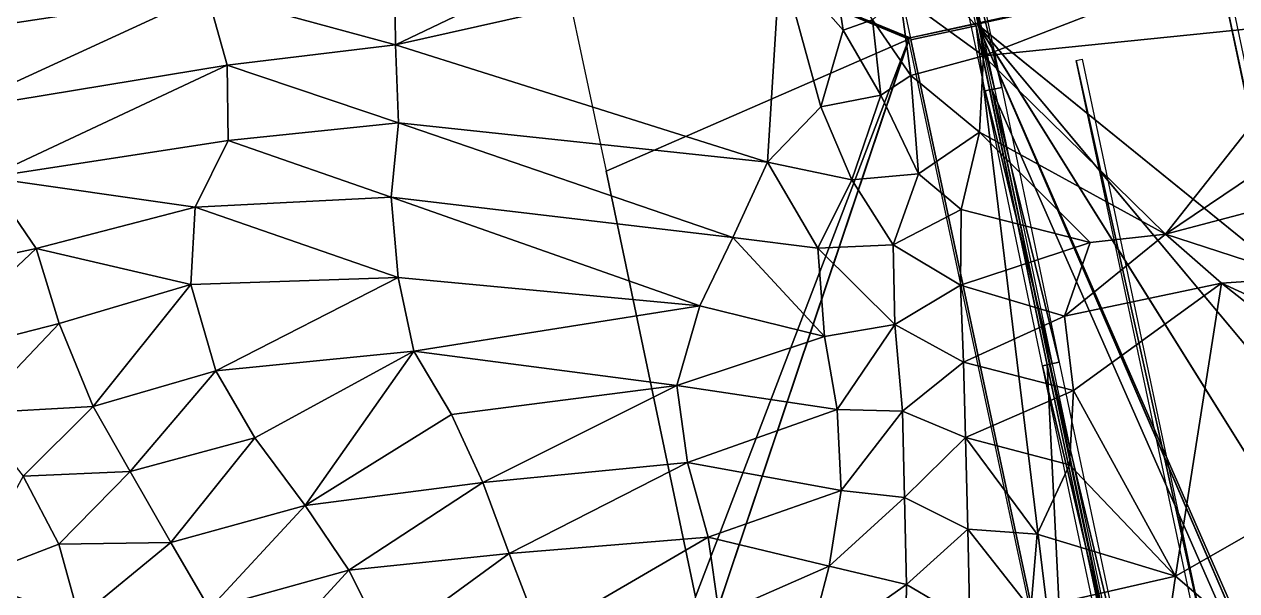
# Model space of a CAD drawing. Header units: metres. Extents: x -113 to 180, y -133 to 86.
# Drawn here: x 34.14 to 58.87, y 2.35 to 13.91 of the extents above; entities that cross this region are included whole.
import ezdxf

# ---------------------------------------------------------------- set-up
doc = ezdxf.new("R2010")
doc.units = ezdxf.units.M
for name, color, linetype, true_color in [('ACERA', 7, 'Continuous', 0xb9b3a6), ('ASFALTO', 7, 'Continuous', 0x4a4b4e), ('BORDILLO', 7, 'Continuous', 0xcfcac0), ('MARCA_VIAL', 7, 'Continuous', 0xe8e6e0), ('PODOTACTIL', 7, 'Continuous', 0xc7bda4), ('TERRENO', 7, 'Continuous', 0x9a9179)]:
    doc.layers.add(name, color=color, linetype=linetype, true_color=true_color)

msp = doc.modelspace()

# ---------------------------------------------------------------- linework, layer by layer
at = {"layer": 'ACERA'}
for points in [[(53.557, 13.875, 74.739), (52.223, 13.591, 74.918), (55.42, -1.422, 74.459)], [(53.557, 13.875, 74.609), (52.223, 13.591, 74.788), (52.223, 13.591, 74.918)], [(53.557, 13.875, 74.609), (52.223, 13.591, 74.918), (53.557, 13.875, 74.739)], [(55.009, 6.962, 74.573), (53.836, 12.567, 74.722), (53.557, 13.875, 74.739)], [(55.009, 6.962, 74.573), (53.557, 13.875, 74.739), (55.42, -1.422, 74.459)], [(53.836, 12.567, 74.592), (53.557, 13.875, 74.609), (53.557, 13.875, 74.739)], [(53.836, 12.567, 74.592), (53.557, 13.875, 74.739), (53.836, 12.567, 74.722)], [(52.223, 13.591, 74.788), (55.42, -1.422, 74.329), (55.42, -1.422, 74.459)], [(52.223, 13.591, 74.788), (55.42, -1.422, 74.459), (52.223, 13.591, 74.918)], [(55.009, 6.962, 74.443), (53.836, 12.567, 74.592), (53.836, 12.567, 74.722)], [(55.009, 6.962, 74.443), (53.836, 12.567, 74.722), (55.009, 6.962, 74.573)], [(56.591, -0.5, 74.379), (55.009, 6.962, 74.573), (55.42, -1.422, 74.459)], [(56.591, -0.5, 74.249), (55.009, 6.962, 74.443), (55.009, 6.962, 74.573)], [(56.591, -0.5, 74.249), (55.009, 6.962, 74.573), (56.591, -0.5, 74.379)]]:
    msp.add_3dface(points, dxfattribs=at)
at = {"layer": 'ASFALTO'}
for points in [[(44.777, 16.685, 75.317), (46.009, 10.913, 75.293), (52.184, 13.602, 74.805)], [(44.777, 16.685, 75.317), (52.184, 13.602, 74.805), (52.186, 13.606, 74.804)], [(44.777, 16.685, 75.317), (52.186, 13.606, 74.804), (52.187, 13.609, 74.804)], [(44.777, 16.685, 75.317), (52.187, 13.609, 74.804), (52.189, 13.613, 74.804)], [(44.777, 16.685, 75.317), (52.189, 13.613, 74.804), (52.192, 13.616, 74.803)], [(44.777, 16.685, 75.317), (52.192, 13.616, 74.803), (52.194, 13.619, 74.803)], [(44.777, 16.685, 75.317), (52.194, 13.619, 74.803), (52.197, 13.622, 74.803)], [(44.777, 16.685, 75.317), (52.197, 13.622, 74.803), (52.2, 13.624, 74.802)], [(44.777, 16.685, 75.317), (52.2, 13.624, 74.802), (52.204, 13.626, 74.802)], [(44.777, 16.685, 75.317), (52.204, 13.626, 74.802), (52.207, 13.628, 74.801)], [(44.777, 16.685, 75.317), (52.207, 13.628, 74.801), (52.211, 13.629, 74.801)], [(44.777, 16.685, 75.317), (52.211, 13.629, 74.801), (52.215, 13.63, 74.8)], [(60.642, 15.473, 74.612), (44.777, 16.685, 75.317), (52.215, 13.63, 74.8)], [(60.642, 15.473, 74.612), (52.215, 13.63, 74.8), (53.549, 13.914, 74.621)], [(60.642, 15.473, 74.612), (53.579, 13.909, 74.618), (53.582, 13.906, 74.617)], [(62.467, 6.711, 74.435), (60.642, 15.473, 74.612), (53.582, 13.906, 74.617)], [(62.467, 6.711, 74.435), (62.467, 6.711, 74.435), (53.582, 13.906, 74.617)], [(62.467, 6.711, 74.435), (53.582, 13.906, 74.617), (53.585, 13.904, 74.617)], [(62.467, 6.711, 74.435), (53.585, 13.904, 74.617), (53.588, 13.901, 74.617)], [(63.434, 2.12, 74.412), (62.467, 6.711, 74.435), (53.588, 13.901, 74.617)], [(63.434, 2.12, 74.412), (53.588, 13.901, 74.617), (53.59, 13.898, 74.616)], [(64.694, -3.863, 74.233), (63.434, 2.12, 74.412), (53.59, 13.898, 74.616)], [(64.694, -3.863, 74.233), (53.59, 13.898, 74.616), (53.592, 13.894, 74.616)], [(64.694, -3.863, 74.233), (53.592, 13.894, 74.616), (53.594, 13.891, 74.616)], [(67.838, -18.714, 73.625), (64.694, -3.863, 74.233), (53.594, 13.891, 74.616)], [(67.839, -18.715, 73.625), (67.838, -18.714, 73.625), (53.594, 13.891, 74.616)], [(68.046, -19.59, 73.575), (67.839, -18.715, 73.625), (53.594, 13.891, 74.616)], [(68.047, -19.594, 73.575), (68.046, -19.59, 73.575), (53.594, 13.891, 74.616)], [(68.049, -19.598, 73.574), (68.047, -19.594, 73.575), (53.594, 13.891, 74.616)], [(68.049, -19.598, 73.574), (53.594, 13.891, 74.616), (53.595, 13.887, 74.616)], [(68.049, -19.598, 73.574), (53.595, 13.887, 74.616), (53.596, 13.883, 74.616)], [(68.049, -19.598, 73.574), (53.596, 13.883, 74.616), (53.876, 12.575, 74.602)], [(45.938, -5.013, 74.723), (52.184, 13.598, 74.805), (52.184, 13.602, 74.805)], [(47.835, 2.226, 75.235), (45.938, -5.013, 74.723), (52.184, 13.602, 74.805)], [(45.938, -5.013, 74.723), (52.183, 13.594, 74.805), (52.184, 13.598, 74.805)], [(45.938, -5.013, 74.723), (52.183, 13.59, 74.805), (52.183, 13.594, 74.805)], [(45.938, -5.013, 74.723), (52.183, 13.586, 74.805), (52.183, 13.59, 74.805)], [(45.938, -5.013, 74.723), (52.184, 13.583, 74.805), (52.183, 13.586, 74.805)], [(45.938, -5.013, 74.723), (55.378, -1.413, 74.344), (52.184, 13.583, 74.805)], [(46.009, 10.913, 75.293), (47.835, 2.226, 75.235), (52.184, 13.602, 74.805)], [(53.876, 12.575, 74.602), (55.048, 6.97, 74.452), (56.63, -0.491, 74.259)], [(53.876, 12.575, 74.602), (56.63, -0.491, 74.259), (56.794, -1.169, 74.232)], [(53.876, 12.575, 74.602), (53.876, 12.575, 74.602), (56.794, -1.169, 74.232)], [(68.049, -19.598, 73.574), (53.876, 12.575, 74.602), (56.794, -1.169, 74.232)], [(46.009, 10.913, 75.293), (47.181, 5.313, 75.233), (47.835, 2.226, 75.235)]]:
    msp.add_3dface(points, dxfattribs=at)
at = {"layer": 'BORDILLO'}
for points in [[(52.509, 18.306, 74.839), (52.705, 18.348, 74.82), (53.934, 12.588, 74.727)], [(52.509, 18.306, 74.839), (53.934, 12.588, 74.727), (53.739, 12.546, 74.736)], [(52.656, 18.337, 74.825), (52.852, 18.379, 74.809), (54.081, 12.619, 74.719)], [(52.656, 18.337, 74.825), (54.081, 12.619, 74.719), (53.885, 12.577, 74.729)], [(53.885, 12.577, 74.729), (54.081, 12.618, 74.719), (55.254, 7.013, 74.56)], [(53.739, 12.546, 74.736), (53.934, 12.587, 74.727), (55.107, 6.982, 74.574)], [(53.739, 12.546, 74.736), (55.107, 6.982, 74.574), (54.911, 6.941, 74.593)], [(53.885, 12.577, 74.729), (55.254, 7.013, 74.56), (55.058, 6.972, 74.579)], [(54.911, 6.941, 74.593), (55.107, 6.982, 74.574), (56.689, -0.48, 74.382)], [(54.911, 6.941, 74.593), (56.689, -0.48, 74.382), (56.493, -0.521, 74.397)], [(55.058, 6.972, 74.579), (55.253, 7.013, 74.56), (56.835, -0.446, 74.371)], [(55.058, 6.972, 74.579), (56.835, -0.446, 74.371), (56.639, -0.488, 74.386)]]:
    msp.add_3dface(points, dxfattribs=at)
at = {"layer": 'MARCA_VIAL'}
for points in [[(58.587, 14.675, 74.62), (58.704, 14.7, 74.62), (66.353, -21.399, 73.666)], [(58.587, 14.675, 74.62), (66.353, -21.399, 73.666), (66.235, -21.424, 73.675)], [(58.292, 1.059, 74.22), (55.601, 13.169, 74.606), (55.718, 13.194, 74.606)], [(58.292, 1.059, 74.22), (58.174, 1.034, 74.22), (55.601, 13.169, 74.606)]]:
    msp.add_3dface(points, dxfattribs=at)
at = {"layer": 'PODOTACTIL'}
for points in [[(51.716, 15.971, 74.961), (53.557, 13.875, 74.754), (52.607, 18.327, 74.835)], [(51.716, 15.971, 74.961), (52.223, 13.591, 74.933), (53.557, 13.875, 74.754)]]:
    msp.add_3dface(points, dxfattribs=at)
at = {"layer": 'TERRENO'}
for points in [[(48.768, 16.859, 75.4), (41.691, 15.246, 75.4), (41.716, 13.488, 75.4)], [(49.563, 15.252, 75.4), (48.768, 16.859, 75.4), (41.716, 13.488, 75.4)], [(53.706, 13.264, 74.6), (60.423, 15.858, 74.6), (53.507, 14.791, 74.6)], [(60.423, 15.858, 74.6), (53.706, 13.264, 74.6), (60.87, 13.991, 74.6)], [(50.586, 15.471, 75.2), (49.563, 15.252, 75.4), (50.845, 13.789, 75.2)], [(51.445, 13.998, 75), (50.586, 15.471, 75.2), (50.845, 13.789, 75.2)], [(32.713, 15.231, 75.8), (32.55, 13.726, 75.8), (37.873, 14.535, 75.6)], [(41.716, 13.488, 75.4), (41.691, 15.246, 75.4), (37.873, 14.535, 75.6)], [(49.304, 11.092, 75.2), (49.563, 15.252, 75.4), (41.716, 13.488, 75.4)], [(50.387, 12.223, 75.2), (49.563, 15.252, 75.4), (49.304, 11.092, 75.2)], [(49.563, 15.252, 75.4), (50.387, 12.223, 75.2), (50.845, 13.789, 75.2)], [(52.004, 14.507, 74.8), (53.706, 13.264, 74.6), (53.507, 14.791, 74.6)], [(32.55, 13.726, 75.8), (32.707, 12.158, 75.8), (37.873, 14.535, 75.6)], [(32.707, 12.158, 75.8), (38.279, 13.074, 75.6), (37.873, 14.535, 75.6)], [(38.279, 13.074, 75.6), (41.716, 13.488, 75.4), (37.873, 14.535, 75.6)], [(52.228, 12.865, 74.8), (52.004, 14.507, 74.8), (51.445, 13.998, 75)], [(52.004, 14.507, 74.8), (52.228, 12.865, 74.8), (53.706, 13.264, 74.6)], [(51.616, 12.464, 75), (51.445, 13.998, 75), (50.845, 13.789, 75.2)], [(51.616, 12.464, 75), (52.228, 12.865, 74.8), (51.445, 13.998, 75)], [(53.706, 13.264, 74.6), (57.421, 9.625, 74.4), (60.87, 13.991, 74.6)], [(57.421, 9.625, 74.4), (61.283, 12.232, 74.6), (60.87, 13.991, 74.6)], [(50.387, 12.223, 75.2), (51.616, 12.464, 75), (50.845, 13.789, 75.2)], [(38.279, 13.074, 75.6), (41.774, 11.898, 75.4), (41.716, 13.488, 75.4)], [(41.774, 11.898, 75.4), (49.304, 11.092, 75.2), (41.716, 13.488, 75.4)], [(52.228, 12.865, 74.8), (53.627, 11.705, 74.6), (53.706, 13.264, 74.6)], [(53.706, 13.264, 74.6), (53.627, 11.705, 74.6), (57.421, 9.625, 74.4)], [(38.279, 13.074, 75.6), (32.707, 12.158, 75.8), (33.39, 10.782, 75.8)], [(38.299, 11.538, 75.6), (38.279, 13.074, 75.6), (33.39, 10.782, 75.8)], [(41.774, 11.898, 75.4), (38.279, 13.074, 75.6), (38.299, 11.538, 75.6)], [(52.228, 12.865, 74.8), (51.616, 12.464, 75), (52.384, 10.855, 74.8)], [(52.228, 12.865, 74.8), (52.384, 10.855, 74.8), (53.627, 11.705, 74.6)], [(51.616, 12.464, 75), (50.387, 12.223, 75.2), (51.021, 10.737, 75)], [(52.384, 10.855, 74.8), (51.616, 12.464, 75), (51.021, 10.737, 75)], [(51.021, 10.737, 75), (50.387, 12.223, 75.2), (49.304, 11.092, 75.2)], [(61.283, 12.232, 74.6), (57.421, 9.625, 74.4), (61.623, 10.731, 74.6)], [(41.625, 10.378, 75.4), (41.774, 11.898, 75.4), (38.299, 11.538, 75.6)], [(48.593, 9.558, 75.2), (41.774, 11.898, 75.4), (41.625, 10.378, 75.4)], [(41.774, 11.898, 75.4), (48.593, 9.558, 75.2), (49.304, 11.092, 75.2)], [(52.384, 10.855, 74.8), (53.251, 10.129, 74.6), (53.627, 11.705, 74.6)], [(53.627, 11.705, 74.6), (53.251, 10.129, 74.6), (55.885, 9.457, 74.4)], [(57.421, 9.625, 74.4), (53.627, 11.705, 74.6), (55.885, 9.457, 74.4)], [(37.626, 10.176, 75.6), (38.299, 11.538, 75.6), (33.39, 10.782, 75.8)], [(37.626, 10.176, 75.6), (41.625, 10.378, 75.4), (38.299, 11.538, 75.6)], [(48.593, 9.558, 75.2), (50.329, 9.338, 75), (49.304, 11.092, 75.2)], [(50.329, 9.338, 75), (51.021, 10.737, 75), (49.304, 11.092, 75.2)], [(33.39, 10.782, 75.8), (30.892, 8.584, 76), (34.387, 9.333, 75.8)], [(37.626, 10.176, 75.6), (33.39, 10.782, 75.8), (34.387, 9.333, 75.8)], [(51.865, 9.411, 74.8), (51.021, 10.737, 75), (50.329, 9.338, 75)], [(52.384, 10.855, 74.8), (51.021, 10.737, 75), (51.865, 9.411, 74.8)], [(53.251, 10.129, 74.6), (52.384, 10.855, 74.8), (51.865, 9.411, 74.8)], [(57.421, 9.625, 74.4), (60.16, 8.737, 74.4), (61.623, 10.731, 74.6)], [(37.54, 8.598, 75.6), (37.626, 10.176, 75.6), (34.387, 9.333, 75.8)], [(37.626, 10.176, 75.6), (37.54, 8.598, 75.6), (41.765, 8.741, 75.4)], [(41.625, 10.378, 75.4), (37.626, 10.176, 75.6), (41.765, 8.741, 75.4)], [(41.625, 10.378, 75.4), (41.765, 8.741, 75.4), (47.92, 8.165, 75.2)], [(48.593, 9.558, 75.2), (41.625, 10.378, 75.4), (47.92, 8.165, 75.2)], [(53.251, 10.129, 74.6), (51.865, 9.411, 74.8), (53.237, 8.587, 74.6)], [(55.885, 9.457, 74.4), (53.251, 10.129, 74.6), (53.237, 8.587, 74.6)], [(50.467, 7.539, 75), (48.593, 9.558, 75.2), (47.92, 8.165, 75.2)], [(50.329, 9.338, 75), (48.593, 9.558, 75.2), (50.467, 7.539, 75)], [(51.865, 9.411, 74.8), (50.329, 9.338, 75), (51.897, 7.783, 74.8)], [(51.865, 9.411, 74.8), (51.897, 7.783, 74.8), (53.237, 8.587, 74.6)], [(55.357, 7.954, 74.4), (55.885, 9.457, 74.4), (53.237, 8.587, 74.6)], [(57.421, 9.625, 74.4), (55.357, 7.954, 74.4), (58.563, 8.627, 74.4)], [(55.357, 7.954, 74.4), (57.421, 9.625, 74.4), (55.885, 9.457, 74.4)], [(60.16, 8.737, 74.4), (57.421, 9.625, 74.4), (58.563, 8.627, 74.4)], [(30.892, 8.584, 76), (31.983, 7.069, 76), (34.387, 9.333, 75.8)], [(31.983, 7.069, 76), (34.852, 7.805, 75.8), (34.387, 9.333, 75.8)], [(34.852, 7.805, 75.8), (37.54, 8.598, 75.6), (34.387, 9.333, 75.8)], [(51.897, 7.783, 74.8), (50.329, 9.338, 75), (50.467, 7.539, 75)], [(37.54, 8.598, 75.6), (38.046, 6.837, 75.6), (41.765, 8.741, 75.4)], [(38.046, 6.837, 75.6), (42.091, 7.242, 75.4), (41.765, 8.741, 75.4)], [(41.765, 8.741, 75.4), (42.091, 7.242, 75.4), (47.92, 8.165, 75.2)], [(62.229, 6.937, 74.4), (60.16, 8.737, 74.4), (58.563, 8.627, 74.4)], [(37.54, 8.598, 75.6), (34.852, 7.805, 75.8), (35.546, 6.107, 75.8)], [(38.046, 6.837, 75.6), (37.54, 8.598, 75.6), (35.546, 6.107, 75.8)], [(51.897, 7.783, 74.8), (53.303, 7.016, 74.6), (53.237, 8.587, 74.6)], [(53.303, 7.016, 74.6), (55.357, 7.954, 74.4), (53.237, 8.587, 74.6)], [(55.357, 7.954, 74.4), (55.542, 6.439, 74.4), (58.563, 8.627, 74.4)], [(55.542, 6.439, 74.4), (57.625, 2.647, 74.2), (58.563, 8.627, 74.4)], [(58.563, 8.627, 74.4), (57.625, 2.647, 74.2), (62.569, 5.469, 74.4)], [(62.229, 6.937, 74.4), (58.563, 8.627, 74.4), (62.569, 5.469, 74.4)], [(42.091, 7.242, 75.4), (47.453, 6.536, 75.2), (47.92, 8.165, 75.2)], [(47.453, 6.536, 75.2), (50.467, 7.539, 75), (47.92, 8.165, 75.2)], [(55.357, 7.954, 74.4), (53.303, 7.016, 74.6), (55.542, 6.439, 74.4)], [(33.111, 5.971, 76), (34.852, 7.805, 75.8), (31.983, 7.069, 76)], [(34.852, 7.805, 75.8), (33.111, 5.971, 76), (35.546, 6.107, 75.8)], [(51.897, 7.783, 74.8), (50.467, 7.539, 75), (50.722, 6.046, 75)], [(52.056, 6.012, 74.8), (51.897, 7.783, 74.8), (50.722, 6.046, 75)], [(52.056, 6.012, 74.8), (53.303, 7.016, 74.6), (51.897, 7.783, 74.8)], [(50.467, 7.539, 75), (47.453, 6.536, 75.2), (50.722, 6.046, 75)], [(42.091, 7.242, 75.4), (38.046, 6.837, 75.6), (38.843, 5.473, 75.6)], [(39.871, 4.088, 75.6), (42.091, 7.242, 75.4), (38.843, 5.473, 75.6)], [(42.858, 5.948, 75.4), (42.091, 7.242, 75.4), (39.871, 4.088, 75.6)], [(42.091, 7.242, 75.4), (42.858, 5.948, 75.4), (47.453, 6.536, 75.2)], [(53.344, 5.481, 74.6), (53.303, 7.016, 74.6), (52.056, 6.012, 74.8)], [(53.303, 7.016, 74.6), (53.344, 5.481, 74.6), (55.542, 6.439, 74.4)], [(36.298, 4.782, 75.8), (38.046, 6.837, 75.6), (35.546, 6.107, 75.8)], [(38.046, 6.837, 75.6), (36.298, 4.782, 75.8), (38.843, 5.473, 75.6)], [(47.453, 6.536, 75.2), (42.858, 5.948, 75.4), (43.495, 4.558, 75.4)], [(47.453, 6.536, 75.2), (43.495, 4.558, 75.4), (47.668, 4.971, 75.2)], [(47.453, 6.536, 75.2), (47.668, 4.971, 75.2), (50.722, 6.046, 75)], [(53.344, 5.481, 74.6), (55.463, 4.92, 74.4), (55.542, 6.439, 74.4)], [(55.463, 4.92, 74.4), (57.625, 2.647, 74.2), (55.542, 6.439, 74.4)], [(33.111, 5.971, 76), (34.122, 4.686, 76), (35.546, 6.107, 75.8)], [(34.122, 4.686, 76), (36.298, 4.782, 75.8), (35.546, 6.107, 75.8)], [(42.858, 5.948, 75.4), (39.871, 4.088, 75.6), (43.495, 4.558, 75.4)], [(47.668, 4.971, 75.2), (50.806, 4.399, 75), (50.722, 6.046, 75)], [(50.806, 4.399, 75), (52.056, 6.012, 74.8), (50.722, 6.046, 75)], [(52.099, 4.256, 74.8), (52.056, 6.012, 74.8), (50.806, 4.399, 75)], [(52.099, 4.256, 74.8), (53.344, 5.481, 74.6), (52.056, 6.012, 74.8)], [(36.298, 4.782, 75.8), (37.129, 3.334, 75.8), (38.843, 5.473, 75.6)], [(37.129, 3.334, 75.8), (39.871, 4.088, 75.6), (38.843, 5.473, 75.6)], [(53.344, 5.481, 74.6), (52.099, 4.256, 74.8), (53.39, 3.606, 74.6)], [(53.344, 5.481, 74.6), (54.801, 3.506, 74.4), (55.463, 4.92, 74.4)], [(53.344, 5.481, 74.6), (53.39, 3.606, 74.6), (54.801, 3.506, 74.4)], [(57.625, 2.647, 74.2), (58.943, 1.52, 74.2), (62.569, 5.469, 74.4)], [(43.495, 4.558, 75.4), (44.033, 3.113, 75.4), (47.668, 4.971, 75.2)], [(47.668, 4.971, 75.2), (44.033, 3.113, 75.4), (48.093, 3.447, 75.2)], [(50.806, 4.399, 75), (47.668, 4.971, 75.2), (48.093, 3.447, 75.2)], [(34.122, 4.686, 76), (34.845, 3.304, 76), (36.298, 4.782, 75.8)], [(34.845, 3.304, 76), (37.129, 3.334, 75.8), (36.298, 4.782, 75.8)], [(54.801, 3.506, 74.4), (57.625, 2.647, 74.2), (55.463, 4.92, 74.4)], [(32.959, 2.573, 76.2), (34.845, 3.304, 76), (34.122, 4.686, 76)], [(39.871, 4.088, 75.6), (40.76, 2.771, 75.6), (43.495, 4.558, 75.4)], [(40.76, 2.771, 75.6), (44.033, 3.113, 75.4), (43.495, 4.558, 75.4)], [(50.557, 2.851, 75), (50.806, 4.399, 75), (48.093, 3.447, 75.2)], [(50.557, 2.851, 75), (52.099, 4.256, 74.8), (50.806, 4.399, 75)], [(52.099, 4.256, 74.8), (50.557, 2.851, 75), (52.135, 2.477, 74.8)], [(53.39, 3.606, 74.6), (52.099, 4.256, 74.8), (52.135, 2.477, 74.8)], [(37.129, 3.334, 75.8), (37.922, 1.986, 75.8), (39.871, 4.088, 75.6)], [(37.922, 1.986, 75.8), (40.76, 2.771, 75.6), (39.871, 4.088, 75.6)], [(53.427, 1.718, 74.6), (53.39, 3.606, 74.6), (52.135, 2.477, 74.8)], [(53.39, 3.606, 74.6), (53.427, 1.718, 74.6), (54.673, 1.974, 74.4)], [(54.801, 3.506, 74.4), (53.39, 3.606, 74.6), (54.673, 1.974, 74.4)], [(57.625, 2.647, 74.2), (54.801, 3.506, 74.4), (54.673, 1.974, 74.4)], [(35.261, 1.797, 76), (34.845, 3.304, 76), (32.959, 2.573, 76.2)], [(37.129, 3.334, 75.8), (34.845, 3.304, 76), (35.261, 1.797, 76)], [(37.129, 3.334, 75.8), (35.261, 1.797, 76), (37.922, 1.986, 75.8)], [(44.033, 3.113, 75.4), (44.671, 1.455, 75.4), (48.093, 3.447, 75.2)], [(44.671, 1.455, 75.4), (48.314, 1.864, 75.2), (48.093, 3.447, 75.2)], [(48.314, 1.864, 75.2), (50.557, 2.851, 75), (48.093, 3.447, 75.2)], [(44.033, 3.113, 75.4), (40.76, 2.771, 75.6), (41.516, 1.276, 75.6)], [(44.671, 1.455, 75.4), (44.033, 3.113, 75.4), (41.516, 1.276, 75.6)], [(37.922, 1.986, 75.8), (38.772, 0.599, 75.8), (40.76, 2.771, 75.6)], [(40.76, 2.771, 75.6), (38.772, 0.599, 75.8), (41.516, 1.276, 75.6)], [(50.083, 1.032, 75), (50.557, 2.851, 75), (48.314, 1.864, 75.2)], [(50.557, 2.851, 75), (50.083, 1.032, 75), (52.135, 2.477, 74.8)], [(35.261, 1.797, 76), (32.959, 2.573, 76.2), (33.194, 1.019, 76.2)], [(50.083, 1.032, 75), (52.11, 0.725, 74.8), (52.135, 2.477, 74.8)], [(52.11, 0.725, 74.8), (53.427, 1.718, 74.6), (52.135, 2.477, 74.8)], [(57.399, 1.124, 74.2), (57.625, 2.647, 74.2), (54.673, 1.974, 74.4)], [(57.625, 2.647, 74.2), (57.399, 1.124, 74.2), (58.943, 1.52, 74.2)]]:
    msp.add_3dface(points, dxfattribs=at)

doc.saveas('drawing.dxf')
